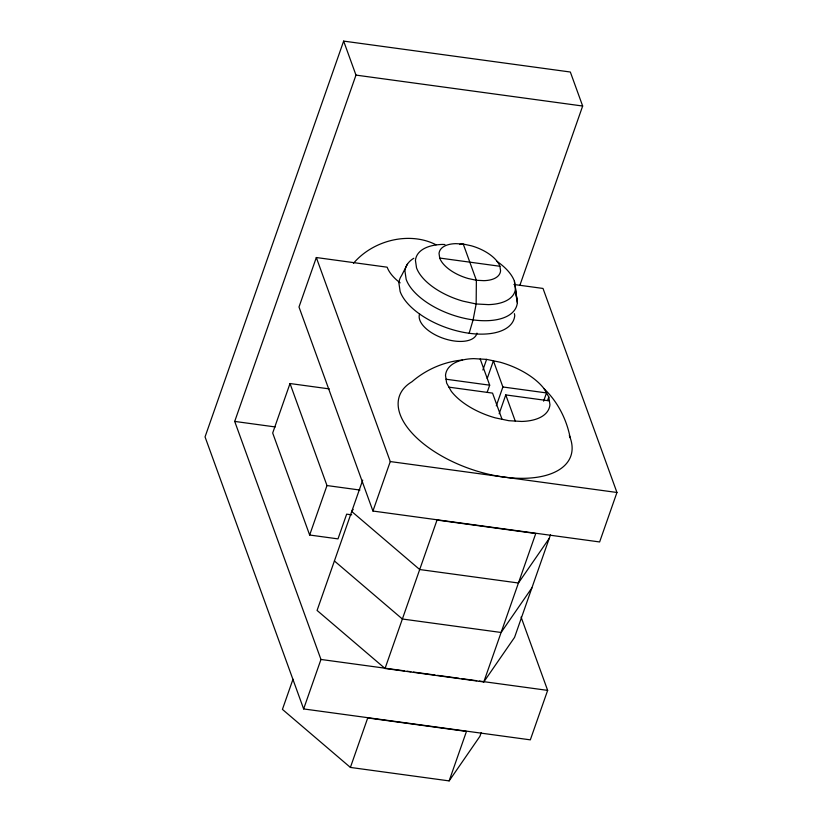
<?xml version="1.0" encoding="UTF-8"?>
<svg xmlns="http://www.w3.org/2000/svg" width="822" height="822" viewBox="0 0 822 822"><rect width="100%" height="100%" fill="white"/><g stroke="black" fill="none" stroke-linecap="round" stroke-linejoin="round"><path stroke-width="1.23" d="M469.136 333.27L473.102 319.881L476.154 303.976L476.37 280.271L463.248 244.042L455.696 243.651A32.15 16.07 19.3 0 0 439.04 253.515L439.708 258.046A32.15 16.07 19.3 0 0 468.345 278.545L476.37 280.271L483.922 280.662A32.15 16.07 19.3 0 0 500.577 270.798L499.91 266.266A32.15 16.07 19.3 0 0 471.273 245.778L463.248 244.042L459.632 244.483M519.905 285.234L582.664 106.028L570.334 72.017L343.647 41.1L205.048 436.893L303.637 708.934L530.324 739.851L547.647 690.377L521.076 617.045M303.637 708.934L320.96 659.46L234.702 421.419L355.977 75.1L343.647 41.1M400.139 282.86A45.395 22.697 19.3 0 1 387.162 267.191L316.326 257.533L298.992 307.007L372.941 511.037L599.628 541.955L616.952 492.481L543.013 288.45L513.914 284.484M329.303 388.898L290.012 383.535L272.688 433.009L309.658 535.019L337.996 538.883L346.658 514.151L351.693 514.839M309.658 535.019L326.981 485.545L290.012 383.535M292.992 679.219L282.429 709.386L350.398 767.429L449.141 780.9L479.914 736.327L481.178 732.7M362.718 480.12L317.076 610.438L385.045 668.481L483.788 681.952L514.562 637.379L550.483 534.814M372.941 511.037L390.265 461.563L316.326 257.533M482.894 369.992L486.614 359.389L500.208 362.235A54.56 27.28 19.3 0 1 544.185 388.837C557.655 401.732 566.646 419.354 570.129 437.612M350.398 767.429L367.722 717.955L466.464 731.426L449.141 780.9M385.045 668.481L437.027 520.059L535.759 533.529L483.788 681.952M487.22 378.48L493.416 360.817L502.889 386.977L496.293 405.821M487.199 392.238L489.676 385.179L480.192 359.009M499.17 413.754L505.766 394.909L549.373 400.859M543.609 401.167L546.496 392.926L502.889 386.977M547.565 400.54L548.798 397.016L544.185 388.837M407.558 263.903L401.578 275.565A60.53 30.26 19.3 0 0 398.886 282.994L400.139 291.533A60.53 30.26 19.3 0 0 461.635 331.965A60.53 30.26 19.3 0 0 514.747 315.535L514.377 313.644M353.162 509.424L351.734 511.49L419.693 569.533L518.435 583.004L549.209 538.431M531.885 587.905L501.112 632.478L402.369 619.007L334.41 560.964M462.56 360.015C444.044 361.67 425.981 369.592 411.945 381.747A90.79 45.395 19.3 0 0 471.386 469.3A90.79 45.395 19.3 0 0 569.327 435.557M444.979 244.555L442.524 244.432A52.279 26.14 19.3 0 0 415.449 260.471L416.528 267.849A52.279 26.14 19.3 0 0 463.094 301.171L476.154 303.976L488.422 304.623A52.279 26.14 19.3 0 0 515.507 288.573L514.418 281.206A52.279 26.14 19.3 0 0 496.807 261.232M486.614 359.389L473.77 358.628A54.56 27.28 19.3 0 0 445.503 375.377L446.634 383.073L451.247 391.241A54.56 27.28 19.3 0 0 495.224 417.843L508.828 420.7L521.672 421.45A54.56 27.28 19.3 0 0 549.939 404.701L548.798 397.016M355.977 75.1L582.664 106.028M439.708 258.046L499.91 266.266M446.069 379.23L489.676 385.179M448.946 387.162L492.542 393.111L502.026 419.271M234.702 421.419L275.226 426.947M390.265 461.563L616.952 492.481M326.981 485.545L359.944 490.046M320.96 659.46L404.547 670.855M407.075 671.204L410.877 671.718M413.415 672.067L434.941 675.006M437.468 675.345L459.005 678.284M461.532 678.633L476.729 680.698M479.267 681.048L547.647 690.377M505.766 394.909L515.25 421.07M514.418 281.206L517.336 302.671A58.711 29.356 19.3 0 1 465.817 318.617A58.711 29.356 19.3 0 1 406.171 279.398L404.958 271.116A58.711 29.356 19.3 0 1 413.826 258.272M515.507 288.573L517.336 302.671M516.113 294.389L516.812 299.927M353.47 263.328A60.53 48.529 -19.9 0 1 436.05 244.802M476.966 333.115A30.26 15.135 19.3 0 1 443.942 338.551A30.26 15.135 19.3 0 1 419.61 313.922"/></g></svg>
